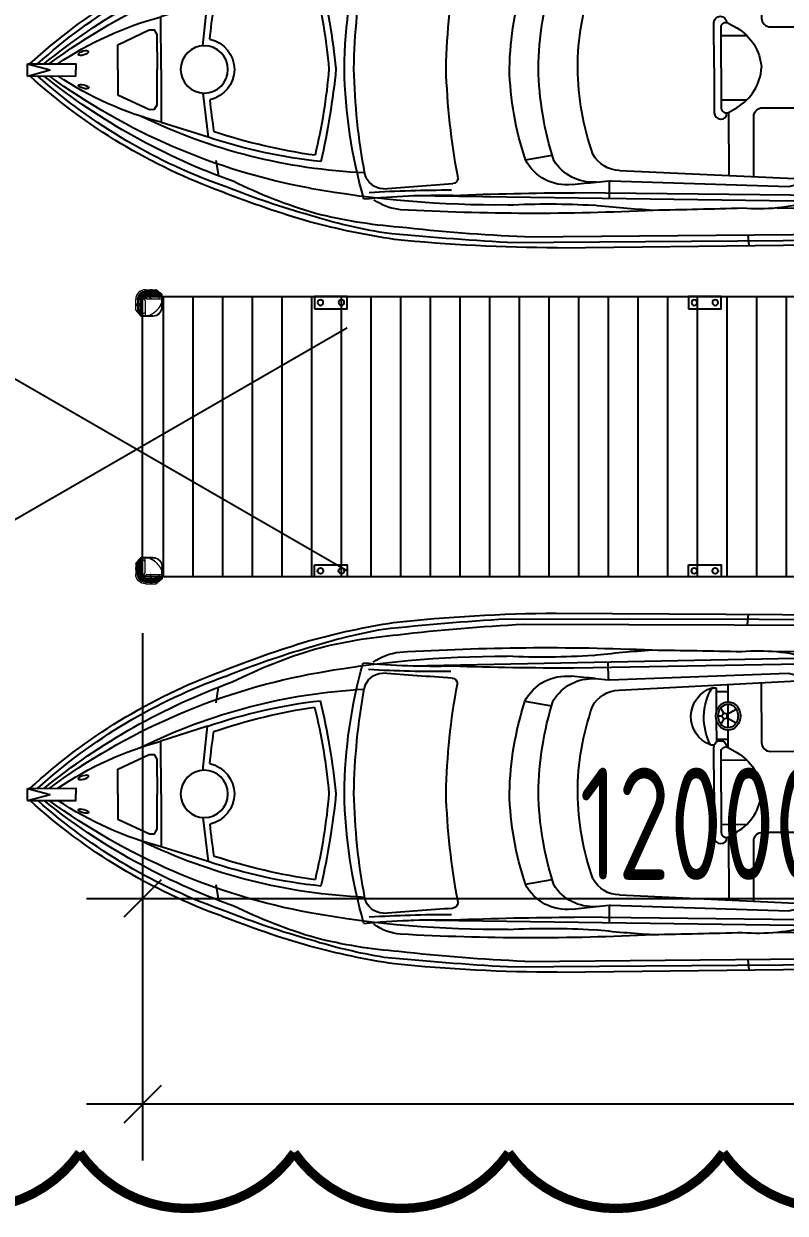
# Model space of a CAD drawing. Header units: millimetres. Extents: x 4 to 2106212, y -117026 to 198097.
# Drawn here: x 795218 to 803365, y 94317 to 107039 of the extents above; entities that cross this region are included whole.
import ezdxf

# ---------------------------------------------------------------- set-up
doc = ezdxf.new("R2010")
doc.units = ezdxf.units.MM
doc.linetypes.add('DASHED', pattern=[0.75, 0.5, -0.25])
doc.linetypes.add('HIDDEN', pattern=[9.525, 6.35, -3.175])
for name, color, linetype in [('5t系缆柱', 150, 'Continuous'), ('HR-dimension', 9, 'Continuous'), ('HR-pontoon', 161, 'Continuous'), ('护角', 30, 'Continuous'), ('浮桥', 13, 'Continuous'), ('粗实线', 7, 'Continuous'), ('船', 252, 'Continuous')]:
    doc.layers.add(name, color=color, linetype=linetype)
doc.layers.add('dim', color=6, linetype='Continuous', lineweight=13)
doc.styles.add('hztxt', font='ros1.shx', dxfattribs={"width": 0.8, "bigfont": 'hztxt.shx'})
doc.dimstyles.new('DIM-400', dxfattribs={"dimscale": 400, "dimtxt": 3, "dimasz": 1, "dimexe": 1.5, "dimexo": 1.5, "dimgap": 0.5, "dimtad": 1, "dimdec": 0, "dimzin": 0, "dimdsep": 46, "dimtxsty": 'hztxt', "dimblk": 'OBLIQUE', "dimcen": 0, "dimdle": 1.5, "dimclrd": 9, "dimclre": 9, "dimclrt": 6, "dimadec": 0, "dimazin": 0, "dimtfac": 1, "dimtdec": 0, "dimtix": 1, "dimtofl": 0, "dimtmove": 2, "dimatfit": 0, "dimfxl": 5, "dimtolj": 1, "dimtzin": 0, "dimarcsym": 0})

# ---------------------------------------------------------------- blocks, each defined once
blk = doc.blocks.new('*U21')
at = {"layer": '船', "color": 252}
for points in [[(-46, 6430), (-48, 5912), (17, 5912)], [(-46, 6430), (18, 6188)], [(85, 6430), (-46, 6430)], [(85, 6430), (82, 5912), (17, 5912)], [(85, 6430), (18, 6188)], [(16, 5462), (-251, 5463), (-410, 5128), (-410, 5072), (-360, 5044), (15, 5042)], [(16, 5462), (283, 5461), (440, 5125), (439, 5070), (390, 5041), (15, 5042)], [(-239, 4552), (-711, 4501), (-550, 5001)], [(15, 5000), (-550, 5001)], [(15, 5000), (579, 4998)], [(265, 4551), (737, 4496), (579, 4998)], [(1153, 4382), (987, 4409)], [(1438, -3044), (1364, 2323)], [(1864, 1291), (1824, -4114)], [(980, 1100), (930, 815)], [(1805, 1109), (1764, -3397), (1762, -3936)], [(1920, 762), (1863, -4082)], [(1373, -3060), (1331, 575)], [(1218, 344), (1204, 206)], [(1203, 191), (1265, -1719), (1191, -2018)], [(1204, 206), (1394, 205)], [(1093, 94), (1191, -2018)], [(-349, -992), (-350, -1266)], [(339, -994), (338, -1269)], [(472, -1072), (1148, -1074)], [(1896, -1293), (1783, -1284)], [(1495, -1594), (1492, -2720)]]:
    blk.add_lwpolyline(points, dxfattribs=at)
for points in [[(-5, -918), (-488, -916, 0.991933), (-489, -1052)], [(-5, -993), (-438, -992, 0.57735), (-483, -1069)], [(-5, -918), (477, -919, -0.991933), (478, -1055)], [(-5, -993), (427, -995, -0.57735), (472, -1072)], [(-483, -1069), (-431, -1160, 0.252231), (-7, -1424, 0.252231)], [(472, -1072), (419, -1163, -0.252231), (-7, -1424, -0.252231)], [(1160, -1344), (517, -1342, 0.414214), (423, -1435), (422, -1783, 0.414214), (496, -1858), (592, -1858)], [(-1178, -1423), (-537, -1425, -0.414214), (-442, -1521), (-444, -1873, -0.414214), (-530, -1959), (-593, -1959)]]:
    blk.add_lwpolyline(points, format="xyb", dxfattribs=at)
blk.add_circle((13, 4537), 253, dxfattribs=at)
for centre, radius, start, end in [((4496, 2220), 6174, 137.3577, 159.7692), ((-4484, 2247), 6174, 19.8767, 42.2882), ((4419, 2292), 6014, 137.9495, 160.3747), ((5347, 1875), 6946, 140.9387, 160.1122), ((-5337, 1908), 6946, 19.5337, 38.7072), ((-4407, 2319), 6014, 19.2711, 41.6964), ((5448, 2129), 6836, 143.4896, 169.1674), ((-5436, 2165), 6834, 10.4614, 36.1423), ((2979, 4061), 3652, 145.9544, 165.0816), ((-2956, 4079), 3652, 14.5642, 33.6914), ((-4984, 2553), 6109, 2.5006, 25.8027), ((113, -399), 4894, 94.9673, 99.0308), ((18, 4551), 337, 192.7169, 268.9672), ((8, 4551), 337, 270.6788, 346.929), ((-117, -398), 4894, 80.6152, 84.6786), ((-4716, 2678), 5748, 6.1094, 18.4449), ((-5252, 2483), 6244, 7.9942, 18.1718), ((-8944, 322), 11028, 16.2647, 21.4052), ((-3762, 1785), 5540, 16.3776, 26.1861), ((-7135, 961), 9045, 15.6405, 21.687), ((523, 9146), 5964, 256.0442, 265.0421), ((-471, 9149), 5964, 274.6039, 283.6018), ((-9819, 1409), 11282, 359.3746, 10.1961), ((-3670, 2033), 5386, 4.4814, 14.1231), ((-3963, 1676), 5800, 9.2874, 17.2927), ((-6273, 1287), 8195, 8.5251, 15.0163), ((892, 11380), 8299, 256.9317, 263.878), ((-827, 11385), 8299, 275.768, 282.7143), ((58, -2265), 5303, 90.552, 105.7989), ((102, -3810), 6746, 90.8134, 100.4002), ((-77, -2265), 5303, 73.847, 89.094), ((-131, -3809), 6746, 79.2457, 88.8325), ((1084, 2618), 205, 1.6055, 77.7125), ((9870, 2003), 8512, 174.4362, 180.8515), ((14774, 1926), 13472, 176.4024, 180.1437), ((930, 2383), 586, 5.2101, 35.3798), ((65455, -2581), 64376, 175.36302, 176.02796), ((-30148, -519), 32063, 3.2363, 5.6031), ((-23762, 1026), 25315, 357.0754, 3.194), ((-17814, 252), 19637, 2.5015, 6.4398), ((-15223, 759), 17143, 0.0108, 5.8372), ((195, -5579), 7532, 91.4579, 100.4055), ((-235, -5578), 7532, 79.2404, 88.1881), ((1173, 1883), 61, 268.9928, 355.8395), ((35715, 487), 34383, 177.6833, 179.8523), ((9529, 856), 8078, 176.9519, 183.463), ((70, -2106), 3378, 91.1525, 108.0588), ((-87, -2105), 3378, 71.5871, 88.4935), ((754, 661), 494, 353.0837, 62.7623), ((49, -2476), 3439, 90.8057, 107.5062), ((-69, -2476), 3439, 72.1397, 88.8403), ((725, 378), 494, 356.1111, 58.1405), ((8, -2272), 2814, 90.167, 109.2761), ((-26, -2272), 2814, 70.3698, 89.479), ((71721, -6658), 70850, 174.11849, 174.32808), ((764, 88), 330, 1.0103, 61.8656), ((-9866, -923), 11405, 3.3051, 6.4993), ((71721, -6658), 70850, 174.44044, 174.45213), ((-163691, 3062), 165245, 358.51404, 358.84605), ((-489, -1393), 1994, 343.5336, 4.8878)]:
    blk.add_arc(centre, radius, start, end, dxfattribs=at)
blk.add_ellipse((-163, 5830), major_axis=(-15.4, -55.6), ratio=0.321474, dxfattribs=at)
at = {"layer": '船', "color": 252, "extrusion": (0, 0, -1)}
blk.add_ellipse((197, 5829), major_axis=(15.1, -55.7), ratio=0.321474, dxfattribs=at)
blk = doc.blocks.new('*U22')
at = {"color": 0, "linetype": 'ByBlock', "lineweight": -2, "transparency": 16777216}
blk.add_blockref('*U21', (5000, 0), dxfattribs=at)
blk = doc.blocks.new('A$C140A6103')
at = {"color": 252}
blk.add_lwpolyline([(1, 1), (-1, -1)], dxfattribs=at)
blk.add_circle((0, 0), 1, dxfattribs=at)
blk.add_arc((30, 30), 42.4, 223.6495, 226.3505, dxfattribs=at)
at = {"layer": '护角', "linetype": 'HIDDEN', "lineweight": 0}
for p, q in [((-51, 169), (-73, 143)), ((-45, 174), (-51, 169)), ((-51, 30), (-51, 169)), ((-46, 170), (-47, 168)), ((-47, 140), (-47, 168)), ((-46, 140), (-47, 140)), ((-35, 186), (-46, 170)), ((-46, 170), (-35, 186)), ((-46, 140), (-46, 170)), ((-46, 140), (-35, 140)), ((-35, 140), (-46, 140)), ((-22, 202), (-45, 174)), ((-45, 30), (-45, 174)), ((-41, 135), (-42, 135)), ((-34, 135), (-41, 135)), ((-21, 204), (-35, 186)), ((-35, 140), (-35, 186)), ((-35, 140), (-2, 140)), ((-3, 135), (-34, 135)), ((-22, 202), (-22, 202)), ((-22, 30), (-22, 202)), ((-20, 209), (-18, 204)), ((-18, 30), (-18, 204)), ((-14, 210), (-14, 205)), ((-2, 207), (-14, 207)), ((-13, 205), (-14, 205)), ((-13, 210), (-13, 205)), ((65, 205), (-13, 205)), ((-13, 205), (25, 167)), ((-2, 140), (-2, 207)), ((0, 207), (-2, 207)), ((-2, 207), (0, 207)), ((0, 140), (-2, 140)), ((-2, 140), (0, 140)), ((-71, 100), (-31, 100)), ((-71, 80), (-71, 80)), ((-31, 80), (-71, 80)), ((-71, 80), (-71, 80)), ((-51, 30), (-45, 30)), ((-45, 30), (-22, 30)), ((-31, 100), (-31, 80)), ((-30, 99), (-30, 81)), ((-29, 96), (-29, 84)), ((-29, 96), (-1, 96)), ((-1, 84), (-29, 84)), ((-22, 30), (-18, 30)), ((-1, 96), (-1, 84)), ((19, 82), (20, 81)), ((19, 82), (19, 82)), ((20, 81), (19, 82)), ((19, 82), (19, 82)), ((19, 82), (19, 82)), ((20, 82), (19, 82)), ((19, 82), (19, 82)), ((19, 82), (20, 81)), ((20, 85), (21, 85)), ((20, 84), (20, 85)), ((20, 81), (24, 85)), ((20, 81), (24, 84)), ((21, 83), (20, 82)), ((20, 82), (20, 82)), ((20, 82), (20, 82)), ((21, 82), (20, 82)), ((20, 81), (20, 81)), ((21, 81), (20, 81)), ((20, 81), (20, 81)), ((20, 81), (20, 81)), ((21, 87), (21, 85)), ((21, 87), (21, 87)), ((21, 85), (21, 87)), ((22, 87), (21, 85)), ((21, 84), (22, 87)), ((21, 84), (22, 86)), ((21, 85), (21, 85)), ((21, 85), (21, 85)), ((24, 84), (21, 81)), ((21, 84), (22, 84)), ((22, 84), (21, 84)), ((22, 84), (21, 84)), ((21, 84), (21, 83)), ((21, 84), (21, 83)), ((21, 83), (21, 84)), ((21, 84), (21, 84)), ((21, 84), (21, 84)), ((21, 83), (21, 83)), ((21, 83), (21, 82)), ((21, 83), (21, 83)), ((22, 87), (22, 87)), ((22, 87), (22, 87)), ((22, 87), (22, 87)), ((22, 87), (22, 87)), ((22, 87), (21, 87)), ((22, 87), (22, 86)), ((22, 87), (22, 87)), ((22, 87), (22, 87)), ((22, 87), (22, 87)), ((22, 86), (22, 86)), ((22, 86), (22, 84)), ((23, 85), (22, 84)), ((22, 84), (23, 85)), ((24, 85), (22, 83)), ((22, 84), (22, 84)), ((22, 84), (22, 84)), ((22, 84), (22, 84)), ((22, 84), (21, 83)), ((22, 84), (22, 83)), ((23, 85), (23, 85)), ((23, 85), (24, 85)), ((24, 85), (24, 85)), ((24, 85), (24, 85)), ((24, 85), (24, 85)), ((24, 85), (24, 85)), ((24, 84), (24, 85)), ((24, 85), (24, 85)), ((24, 85), (24, 85)), ((24, 85), (24, 85)), ((24, 84), (24, 84)), ((140, -2), (140, 0)), ((140, -2), (140, 0)), ((167, 25), (205, -13)), ((205, -13), (205, 65)), ((207, -2), (207, 0)), ((207, 0), (207, -2)), ((30, -22), (30, -18)), ((30, -18), (204, -18)), ((30, -45), (30, -22)), ((30, -22), (202, -22)), ((30, -51), (30, -45)), ((30, -45), (174, -45)), ((30, -51), (169, -51)), ((100, -31), (80, -31)), ((80, -71), (80, -31)), ((81, -30), (99, -30)), ((84, -29), (84, -1)), ((84, -1), (96, -1)), ((96, -29), (84, -29)), ((96, -1), (96, -29)), ((100, -31), (100, -71)), ((135, -34), (135, -3)), ((135, -41), (135, -34)), ((135, -42), (135, -41)), ((207, -2), (140, -2)), ((140, -2), (140, -35)), ((140, -35), (140, -46)), ((140, -35), (186, -35)), ((140, -46), (140, -35)), ((140, -46), (140, -47)), ((140, -46), (170, -46)), ((168, -47), (140, -47)), ((143, -73), (169, -51)), ((170, -46), (168, -47)), ((169, -51), (174, -45)), ((170, -46), (186, -35)), ((186, -35), (170, -46)), ((174, -45), (202, -22)), ((186, -35), (204, -21)), ((202, -22), (202, -22)), ((204, -18), (209, -20)), ((205, -13), (210, -13)), ((205, -14), (205, -13)), ((205, -14), (210, -14)), ((207, -14), (207, -2))]:
    blk.add_line(p, q, dxfattribs=at)
at = {"layer": '护角', "linetype": 'Continuous', "lineweight": 15}
for p, q in [((-73, 143), (-56, 164)), ((-73, 30), (-73, 143)), ((-55, 167), (-72, 146)), ((-56, 164), (-53, 166)), ((-56, 30), (-56, 164)), ((-53, 169), (-55, 167)), ((-44, 181), (-53, 169)), ((-53, 166), (-43, 178)), ((-53, 30), (-53, 166)), ((-39, 187), (-44, 181)), ((-43, 178), (-40, 184)), ((-43, 30), (-43, 178)), ((-37, 184), (-40, 184)), ((-40, 184), (-40, 30)), ((-24, 206), (-39, 187)), ((-37, 185), (-39, 187)), ((-37, 185), (-21, 204)), ((-37, 30), (-37, 184)), ((-21, 204), (-24, 206)), ((-14, 207), (-14, 210)), ((-3, 210), (-14, 210)), ((-14, 207), (-3, 207)), ((-3, 207), (-3, 210)), ((26, 210), (-3, 210)), ((-3, 207), (-3, 15)), ((-3, 207), (0, 207)), ((0, 15), (0, 207)), ((0, 207), (26, 207)), ((26, 210), (26, 207)), ((110, 210), (26, 210)), ((26, 44), (26, 207)), ((26, 207), (110, 207)), ((110, 210), (110, 207)), ((-56, 30), (-73, 30)), ((-72, 80), (-72, 79)), ((-53, 30), (-56, 30)), ((-43, 30), (-53, 30)), ((-40, 30), (-43, 30)), ((-37, 30), (-40, 30)), ((-3, 15), (-12, 6)), ((-12, 6), (-10, 4)), ((-10, 4), (-1, 13)), ((-10, 4), (-8, 2)), ((-8, 2), (13, 22)), ((-3, 15), (-1, 13)), ((0, 15), (-3, 15)), ((-1, 13), (10, 25)), ((26, 44), (0, 15)), ((22, 13), (2, -8)), ((10, 25), (13, 22)), ((25, 10), (13, -1)), ((15, 0), (44, 26)), ((15, -3), (15, 0)), ((207, 0), (15, 0)), ((25, 10), (22, 13)), ((44, 26), (207, 26)), ((207, 110), (207, 26)), ((210, 110), (207, 110)), ((210, 26), (207, 26)), ((207, 26), (207, 0)), ((207, 0), (207, -3)), ((210, 26), (210, 110)), ((210, -3), (210, 26)), ((4, -10), (2, -8)), ((13, -1), (4, -10)), ((6, -12), (4, -10)), ((6, -12), (15, -3)), ((15, -3), (13, -1)), ((15, -3), (207, -3)), ((184, -37), (30, -37)), ((30, -37), (30, -40)), ((30, -40), (184, -40)), ((30, -40), (30, -43)), ((30, -43), (178, -43)), ((30, -43), (30, -53)), ((30, -53), (166, -53)), ((30, -53), (30, -56)), ((30, -56), (164, -56)), ((30, -56), (30, -73)), ((143, -73), (30, -73)), ((164, -56), (143, -73)), ((146, -72), (167, -55)), ((166, -53), (164, -56)), ((178, -43), (166, -53)), ((167, -55), (169, -53)), ((169, -53), (181, -44)), ((184, -40), (178, -43)), ((181, -44), (187, -39)), ((184, -37), (184, -40)), ((204, -21), (185, -37)), ((185, -37), (187, -39)), ((187, -39), (206, -24)), ((204, -21), (206, -24)), ((207, -3), (207, -14)), ((207, -3), (210, -3)), ((207, -14), (210, -14)), ((210, -14), (210, -3))]:
    blk.add_line(p, q, dxfattribs=at)
at = {"layer": '护角', "linetype": 'HIDDEN', "lineweight": 0, "flags": 128}
for points in [[(-47, 177), (-47, 177), (-47, 177), (-47, 176), (-47, 176), (-46, 176), (-46, 175), (-46, 175), (-45, 174)], [(-35, 140), (-35, 139), (-35, 138), (-35, 137), (-35, 136), (-34, 136), (-34, 135), (-34, 135), (-34, 135)], [(-35, 140), (-35, 139), (-35, 138), (-35, 137), (-35, 136), (-34, 136), (-34, 135), (-34, 135), (-34, 135)], [(-24, 206), (-24, 205), (-24, 205), (-24, 205), (-23, 204), (-23, 204), (-23, 203), (-22, 203), (-22, 202)], [(-24, 205), (-24, 205), (-24, 205), (-24, 205), (-24, 204), (-23, 204), (-23, 203), (-23, 203), (-22, 202)], [(135, -34), (135, -34), (135, -34), (136, -34), (136, -35), (137, -35), (138, -35), (139, -35), (140, -35)], [(135, -34), (135, -34), (135, -34), (136, -34), (136, -35), (137, -35), (138, -35), (139, -35), (140, -35)], [(174, -45), (175, -46), (175, -46), (176, -46), (176, -47), (176, -47), (177, -47), (177, -47), (177, -47)], [(202, -22), (203, -23), (203, -23), (204, -23), (204, -24), (205, -24), (205, -24), (205, -24), (205, -24)], [(202, -22), (203, -22), (203, -23), (204, -23), (204, -23), (205, -24), (205, -24), (205, -24), (206, -24)]]:
    blk.add_lwpolyline(points, dxfattribs=at)
at = {"layer": '护角', "linetype": 'HIDDEN', "lineweight": 0}
for radius in [5.15, 5.45, 4.85, 4.21, 3.91, 4.51]:
    blk.add_circle((21, 84), radius, dxfattribs=at)
at = {"layer": '护角', "linetype": 'Continuous', "lineweight": 15}
for centre, radius, start, end in [((-68, 143), 5, 140.7935, 179.4152), ((-53, 165), 3.51, 142.875, 197.3336), ((-51, 168), 2.82, 153.8843, 223.0382), ((-41, 180), 2.82, 153.8843, 223.0382), ((-35, 184), 5, 140.7935, 180), ((-35, 184), 2, 140.7935, 180), ((-14, 198), 12, 90, 140.7935), ((-14, 198), 9, 90, 140.7935), ((-3, 207), 3, 0, 90), ((110, 110), 100, 0, 90), ((110, 110), 97, 0, 90), ((30, 30), 103, 180, 270), ((30, 30), 85.9, 180, 270), ((30, 30), 82.8, 180, 270), ((30, 30), 73.2, 180, 270), ((30, 30), 70, 180, 270), ((30, 30), 67, 180, 270), ((-3, -3), 13, 135, 315), ((-3, -3), 10, 135, 315), ((-3, -3), 7, 135, 315), ((-3, 15), 3, 315, 0), ((15, -3), 3, 90, 135), ((207, -3), 3, 0, 90), ((143, -68), 5, 271.2188, 309.2065), ((165, -53), 3.51, 252.6664, 307.125), ((168, -51), 2.82, 226.9618, 296.1157), ((180, -41), 2.82, 226.9618, 296.1157), ((184, -35), 2, 270, 309.2065), ((184, -35), 5, 270, 309.2065), ((198, -14), 9, 309.2065, 0), ((198, -14), 12, 309.2065, 0)]:
    blk.add_arc(centre, radius, start, end, dxfattribs=at)
at = {"layer": '护角', "linetype": 'HIDDEN', "lineweight": 0}
for centre, radius, start, end in [((-50, 168), 3, 2.9088, 140.7935), ((-48, 171), 3.28, 143.9818, 202.1193), ((-49, 170), 3, 0.2104, 140.5462), ((-42, 140), 5, 180, 270), ((-41, 140), 5, 179.9482, 269.9481), ((-40, 182), 6.12, 41.2821, 75.8251), ((-25, 200), 6.12, 41.2821, 75.8251), ((-14, 198), 9, 90, 140.7935), ((-14, 198), 7, 90, 117.2388), ((-17, 208), 3.55, 348.6309, 40.3907), ((-6, 208), 3.55, 348.6309, 40.3907), ((-3, 132), 3, 0, 90), ((85, 206), 19.7, 168.4209, 184.0593), ((179, 162), 121, 158.9921, 159.5215), ((-48, 207), 113, 359.5052, 1.6792), ((88, 207), 21.8, 357.3954, 8.8489), ((30, 30), 80.9, 180, 270), ((30, 30), 75.1, 180, 270), ((-31, 99), 1, 0, 90), ((-31, 81), 1, 270, 0), ((-29, 96), 1, 180, 270), ((-29, 84), 1, 90, 180), ((30, 30), 52.2, 180, 270), ((30, 30), 47.5, 180, 270), ((-1, 96), 1, 270, 0), ((-1, 84), 1, 0, 90), ((19, 82), 0.3, 221.1277, 225), ((19, 82), 0.6, 221.1277, 225), ((21, 85), 0.3, 250.125, 341.2356), ((21, 85), 0.6, 250.125, 341.2356), ((20, 82), 0.3, 225, 315), ((20, 82), 0.6, 225, 315), ((20, 81), 0.6, 225, 315), ((20, 81), 0.3, 225, 315), ((22, 87), 0.6, 45, 161.2356), ((22, 84), 0.3, 160.928, 225), ((22, 84), 0.6, 160.928, 225), ((21, 83), 0.3, 315, 45), ((21, 83), 0.6, 315, 45), ((22, 87), 0.3, 340.928, 45), ((22, 87), 0.6, 340.928, 45), ((22, 87), 0.3, 45, 161.2356), ((22, 84), 0.3, 225, 315), ((22, 84), 0.6, 225, 315), ((24, 85), 0.3, 45, 135), ((24, 85), 0.6, 45, 135), ((24, 85), 0.3, 315, 45), ((24, 85), 0.6, 315, 45), ((84, -1), 1, 0, 90), ((96, -1), 1, 90, 180), ((132, -3), 3, 0, 90), ((206, 85), 19.7, 265.9407, 281.5791), ((162, 179), 121, 290.4785, 291.0079), ((207, 88), 21.8, 81.1511, 92.6046), ((207, -48), 113, 88.3208, 90.4948), ((81, -31), 1, 90, 180), ((84, -29), 1, 270, 0), ((96, -29), 1, 180, 270), ((99, -31), 1, 0, 90), ((140, -41), 5, 180.0519, 270.0518), ((140, -42), 5, 180, 270), ((168, -50), 3, 309.2065, 87.2053), ((171, -48), 3.28, 247.8807, 306.0182), ((170, -49), 3, 309.4538, 89.7896), ((182, -40), 6.12, 14.1749, 48.7179), ((198, -14), 9, 309.2065, 0), ((198, -14), 7, 332.7612, 0), ((200, -25), 6.12, 14.1749, 48.7179), ((208, -6), 3.55, 49.6093, 101.3691), ((208, -17), 3.55, 49.6093, 101.3691)]:
    blk.add_arc(centre, radius, start, end, dxfattribs=at)
at = {"layer": '护角', "linetype": 'HIDDEN', "lineweight": 0, "extrusion": (0, 0, -1)}
for centre, major_axis, start_param, end_param in [((-3, 140), (0, 5), 1.570796, 3.141593), ((-3, 140), (0, 5), 1.570796, 3.141593), ((140, -3), (-5, 0), 0, 1.570796), ((140, -3), (-5, 0), 0, 1.570796)]:
    blk.add_ellipse(centre, major_axis=major_axis, ratio=0.155291, start_param=start_param, end_param=end_param, dxfattribs=at)
at = {"layer": '护角', "linetype": 'HIDDEN', "lineweight": 0}
for points, knots in [([(-18, 204), (-18, 204), (-19, 204), (-20, 203), (-21, 203), (-21, 203), (-22, 203), (-22, 202)], [0, 0, 0, 0, 0.5, 0.5, 0.75, 0.75, 1, 1, 1, 1]), ([(205, 65), (203, 69), (201, 73), (198, 81), (196, 85), (190, 96), (186, 103), (179, 113), (176, 117), (173, 122), (171, 124), (169, 127), (167, 129), (161, 137), (155, 143), (143, 155), (137, 161), (127, 169), (124, 171), (119, 175), (117, 176), (114, 179), (112, 180), (103, 186), (96, 190), (85, 196), (81, 198), (73, 201), (69, 203), (65, 205)], [0, 0, 0, 0, 0.0625, 0.0625, 0.125, 0.125, 0.25, 0.25, 0.3125, 0.3125, 0.34375, 0.34375, 0.375, 0.375, 0.5, 0.5, 0.625, 0.625, 0.6875, 0.6875, 0.71875, 0.71875, 0.75, 0.75, 0.875, 0.875, 0.9375, 0.9375, 1, 1, 1, 1]), ([(66, 206), (70, 204), (74, 203), (81, 199), (85, 197), (96, 191), (104, 187), (113, 181), (114, 180), (118, 177), (120, 176), (125, 172), (128, 170), (138, 162), (144, 156), (156, 144), (162, 138), (169, 129), (170, 128), (172, 124), (174, 123), (178, 118), (180, 114), (187, 104), (191, 96), (197, 85), (199, 81), (203, 74), (204, 70), (206, 66)], [0, 0, 0, 0, 0.0625, 0.0625, 0.125, 0.125, 0.25, 0.25, 0.28125, 0.28125, 0.3125, 0.3125, 0.375, 0.375, 0.5, 0.5, 0.625, 0.625, 0.65625, 0.65625, 0.6875, 0.6875, 0.75, 0.75, 0.875, 0.875, 0.9375, 0.9375, 1, 1, 1, 1]), ([(110, 206), (103, 206), (95, 206), (80, 206), (73, 206), (66, 206)], [0, 0, 0, 0, 0.5, 0.5, 1, 1, 1, 1]), ([(206, 110), (206, 113), (205, 117), (205, 123), (204, 126), (203, 130), (203, 132), (202, 135), (202, 137), (201, 141), (200, 144), (197, 150), (196, 152), (194, 157), (193, 158), (191, 161), (190, 162), (188, 166), (186, 168), (182, 173), (180, 175), (175, 180), (173, 182), (170, 184), (169, 185), (168, 186), (168, 186), (166, 188), (164, 189), (161, 191), (158, 193), (152, 196), (150, 197), (145, 199), (144, 200), (142, 200), (141, 201), (139, 201), (139, 201), (135, 202), (132, 203), (126, 204), (123, 205), (117, 205), (113, 206), (110, 206)], [0, 0, 0, 0, 0.0625, 0.0625, 0.125, 0.125, 0.15625, 0.15625, 0.1875, 0.1875, 0.25, 0.25, 0.3125, 0.3125, 0.34375, 0.34375, 0.375, 0.375, 0.4375, 0.4375, 0.5, 0.5, 0.5625, 0.5625, 0.578125, 0.578125, 0.59375, 0.59375, 0.625, 0.625, 0.6875, 0.6875, 0.75, 0.75, 0.78125, 0.78125, 0.796875, 0.796875, 0.8125, 0.8125, 0.875, 0.875, 0.9375, 0.9375, 1, 1, 1, 1]), ([(-71, 100), (-71, 100), (-71, 100), (-70, 99), (-70, 97), (-69, 95), (-69, 91), (-69, 88), (-69, 85), (-70, 82), (-70, 80), (-71, 80), (-71, 80)], [0, 0, 0, 0, 0.033437, 0.143125, 0.251235, 0.357374, 0.462741, 0.569231, 0.677792, 0.787655, 0.897334, 1, 1, 1, 1]), ([(20, 85), (20, 85), (20, 85), (20, 85), (20, 85), (20, 85), (20, 85), (19, 84), (19, 84), (19, 84), (19, 84), (18, 84), (18, 83), (18, 83), (18, 83), (18, 83), (18, 83), (18, 83), (19, 82), (19, 82), (19, 82), (19, 82)], [0, 0, 0, 0, 0.0625, 0.0625, 0.125, 0.125, 0.25, 0.25, 0.375, 0.375, 0.5, 0.5, 0.625, 0.625, 0.6875, 0.6875, 0.75, 0.75, 0.875, 0.875, 1, 1, 1, 1]), ([(19, 82), (19, 82), (19, 82), (18, 82), (18, 82), (18, 83), (18, 83), (18, 83), (18, 83), (18, 83), (18, 84), (18, 84), (18, 84), (18, 84), (19, 84), (19, 85), (19, 85), (19, 85), (19, 85), (20, 85), (20, 85), (20, 85), (20, 85), (20, 85), (20, 85), (21, 85)], [0, 0, 0, 0, 0.125, 0.125, 0.25, 0.25, 0.3125, 0.3125, 0.375, 0.375, 0.4375, 0.4375, 0.5, 0.5, 0.625, 0.625, 0.75, 0.75, 0.8125, 0.8125, 0.875, 0.875, 0.9375, 0.9375, 1, 1, 1, 1]), ([(21, 84), (21, 84), (20, 84), (20, 84), (19, 84), (19, 83), (19, 83), (19, 82), (20, 82)], [0, 0, 0, 0, 0.584766, 1.113025, 1.62346, 2.135622, 2.635187, 3.297107, 3.297107, 3.297107, 3.297107]), ([(20, 84), (20, 84), (20, 84), (20, 84), (20, 84), (20, 84), (20, 84), (20, 84), (20, 84), (19, 84), (19, 84), (19, 84), (19, 84), (19, 83), (19, 83), (19, 83), (19, 83), (19, 83), (19, 83), (19, 83), (19, 82), (19, 82), (19, 82), (19, 82)], [0, 0, 0, 0, 0.0625, 0.0625, 0.125, 0.125, 0.1875, 0.1875, 0.25, 0.25, 0.375, 0.375, 0.5, 0.5, 0.625, 0.625, 0.6875, 0.6875, 0.75, 0.75, 0.875, 0.875, 1, 1, 1, 1]), ([(19, 82), (19, 82), (19, 82), (19, 82), (19, 83), (19, 83), (19, 83), (19, 83), (19, 84), (19, 84), (19, 84), (19, 84), (19, 84), (19, 84), (19, 84), (20, 84), (20, 84), (20, 84), (20, 84), (20, 84), (21, 84), (21, 84), (21, 84), (21, 84)], [0, 0, 0, 0, 0.125, 0.125, 0.25, 0.25, 0.375, 0.375, 0.4375, 0.4375, 0.5, 0.5, 0.5625, 0.5625, 0.625, 0.625, 0.75, 0.75, 0.8125, 0.8125, 0.875, 0.875, 1, 1, 1, 1]), ([(20, 82), (20, 82), (20, 82), (19, 82), (19, 82), (19, 82)], [0, 0, 0, 0, 0.5, 0.5, 1, 1, 1, 1]), ([(21, 84), (21, 84), (21, 84), (21, 84), (21, 84), (21, 84)], [0, 0, 0, 0, 0.5, 0.5, 1, 1, 1, 1]), ([(206, 66), (206, 73), (206, 80), (206, 95), (206, 103), (206, 110)], [0, 0, 0, 0, 0.5, 0.5, 1, 1, 1, 1]), ([(80, -71), (80, -71), (80, -71), (81, -70), (82, -70), (84, -69), (87, -69), (91, -69), (94, -69), (97, -70), (99, -70), (100, -71), (100, -71), (100, -71)], [0, 0, 0, 0, 0.029096, 0.100499, 0.208078, 0.313667, 0.4179, 0.522575, 0.629146, 0.737451, 0.846096, 0.953928, 1, 1, 1, 1]), ([(202, -22), (203, -22), (203, -21), (203, -21), (203, -20), (204, -19), (204, -18), (204, -18)], [0, 0, 0, 0, 0.25, 0.25, 0.5, 0.5, 1, 1, 1, 1])]:
    blk.add_open_spline(points, degree=3, knots=knots, dxfattribs=at)
at = {"layer": '护角', "linetype": 'Continuous', "lineweight": 15}
for points, knots in [([(-72, 100), (-72, 100), (-72, 100), (-73, 98), (-73, 95), (-73, 91), (-73, 87), (-73, 84), (-73, 81), (-72, 80), (-72, 80), (-72, 80)], [0, 0, 0, 0, 0.0291215, 0.1682644, 0.30651, 0.444267, 0.5819582, 0.7197998, 0.8579004, 0.9963449, 1, 1, 1, 1]), ([(-71, 100), (-71, 101), (-72, 101), (-72, 101), (-72, 100), (-72, 100)], [0, 0, 0, 0, 0.282819, 0.61138, 1, 1, 1, 1]), ([(-71, 80), (-71, 80), (-71, 81), (-72, 82), (-72, 84), (-72, 88), (-72, 91), (-72, 94), (-72, 97), (-71, 99), (-71, 100), (-71, 100), (-71, 100)], [0, 0, 0, 0, 0.0428748, 0.1572186, 0.2714708, 0.3857156, 0.499944, 0.6141782, 0.7286369, 0.8436234, 0.9586578, 1, 1, 1, 1]), ([(-72, 79), (-72, 79), (-72, 79), (-71, 79), (-71, 80), (-71, 80)], [0, 0, 0, 0, 0.053701, 0.903462, 1, 1, 1, 1]), ([(-71, 100), (-71, 100), (-71, 100), (-71, 100), (-71, 100)], [0, 0, 0, 0, 0.702971, 1, 1, 1, 1]), ([(-71, 80), (-71, 80), (-71, 81), (-70, 84), (-70, 88), (-70, 91), (-70, 95), (-71, 98), (-71, 100), (-71, 100), (-71, 100)], [0, 0, 0, 0, 0.123491, 0.262691, 0.400101, 0.534841, 0.66819, 0.802628, 0.939755, 1, 1, 1, 1]), ([(-71, 80), (-71, 80), (-71, 80), (-71, 80), (-71, 80), (-71, 80)], [0, 0, 0, 0, 0.396325, 0.970782, 1, 1, 1, 1]), ([(10, 25), (11, 25), (12, 26), (13, 28), (14, 28), (16, 31), (17, 32), (20, 36), (21, 38), (23, 40), (24, 41), (24, 42), (25, 43), (25, 44), (26, 44), (26, 44)], [0, 0, 0, 0, 0.125, 0.125, 0.25, 0.25, 0.5, 0.5, 0.75, 0.75, 0.875, 0.875, 0.9375, 0.9375, 1, 1, 1, 1]), ([(13, 22), (13, 23), (14, 24), (15, 26), (16, 27), (18, 29), (19, 31), (21, 35), (22, 37), (24, 40), (24, 41), (25, 42), (25, 43), (26, 43), (26, 44), (26, 44), (26, 44)], [0, 0, 0, 0, 0.125, 0.125, 0.25, 0.25, 0.5, 0.5, 0.75, 0.75, 0.875, 0.875, 0.9375, 0.96875, 0.96875, 1, 1, 1, 1]), ([(22, 13), (23, 13), (24, 14), (26, 15), (27, 16), (29, 18), (31, 19), (35, 21), (37, 22), (40, 24), (41, 24), (42, 25), (43, 25), (43, 26), (44, 26), (44, 26), (44, 26)], [0, 0, 0, 0, 0.125, 0.125, 0.25, 0.25, 0.5, 0.5, 0.75, 0.75, 0.875, 0.875, 0.9375, 0.96875, 0.96875, 1, 1, 1, 1]), ([(25, 10), (25, 11), (26, 12), (28, 13), (28, 14), (31, 16), (32, 17), (36, 20), (38, 21), (40, 23), (41, 24), (42, 24), (43, 25), (44, 25), (44, 26), (44, 26)], [0, 0, 0, 0, 0.125, 0.125, 0.25, 0.25, 0.5, 0.5, 0.75, 0.75, 0.875, 0.875, 0.9375, 0.9375, 1, 1, 1, 1]), ([(80, -71), (80, -71), (79, -71), (79, -72), (79, -72), (79, -72)], [0, 0, 0, 0, 0.087697, 0.4518, 1, 1, 1, 1]), ([(79, -72), (80, -72), (81, -73), (83, -73), (87, -73), (90, -73), (94, -73), (97, -73), (99, -73), (100, -72), (100, -72)], [0, 0, 0, 0, 0.1381281, 0.2751236, 0.4112387, 0.5470574, 0.6829065, 0.8189532, 0.9552806, 1, 1, 1, 1]), ([(100, -71), (100, -71), (100, -71), (98, -71), (95, -70), (91, -70), (87, -70), (84, -70), (81, -71), (80, -71), (80, -71)], [0, 0, 0, 0, 0.072227, 0.210773, 0.348693, 0.4843, 0.617475, 0.750147, 0.884686, 1, 1, 1, 1]), ([(80, -71), (80, -71), (80, -71), (80, -71), (80, -71)], [0, 0, 0, 0, 0.55929, 1, 1, 1, 1]), ([(100, -71), (100, -71), (100, -71), (99, -71), (97, -72), (94, -72), (90, -72), (87, -72), (84, -72), (81, -72), (80, -71), (80, -71), (80, -71)], [0, 0, 0, 0, 0.061735, 0.169166, 0.276203, 0.383335, 0.490458, 0.597566, 0.704777, 0.812477, 0.920905, 1, 1, 1, 1]), ([(100, -71), (100, -71), (100, -71), (100, -71), (100, -71)], [0, 0, 0, 0, 0.361174, 1, 1, 1, 1]), ([(101, -72), (101, -72), (101, -72), (101, -71), (100, -71)], [0, 0, 0, 0, 0.473442, 1, 1, 1, 1]), ([(100, -72), (100, -72), (101, -72), (101, -72), (101, -72)], [0, 0, 0, 0, 0.539072, 1, 1, 1, 1])]:
    blk.add_open_spline(points, degree=3, knots=knots, dxfattribs=at)
blk = doc.blocks.new('*U24')
at = {"layer": '船', "color": 252}
for points in [[(-46, 6430), (-48, 5912), (17, 5912)], [(-46, 6430), (18, 6188)], [(85, 6430), (-46, 6430)], [(85, 6430), (82, 5912), (17, 5912)], [(85, 6430), (18, 6188)], [(16, 5462), (-251, 5463), (-410, 5128), (-410, 5072), (-360, 5044), (15, 5042)], [(16, 5462), (283, 5461), (440, 5125), (439, 5070), (390, 5041), (15, 5042)], [(-239, 4552), (-711, 4501), (-550, 5001)], [(15, 5000), (-550, 5001)], [(15, 5000), (579, 4998)], [(265, 4551), (737, 4496), (579, 4998)], [(-1128, 4389), (-962, 4415)], [(1153, 4382), (987, 4409)], [(-1462, -3035), (-1355, 2332)], [(1438, -3044), (1364, 2323)], [(-1860, 1303), (-1854, -4102)], [(1864, 1291), (1824, -4114)], [(-1803, 1120), (-1790, -3386), (-1791, -3925)], [(-978, 1106), (-930, 821)], [(980, 1100), (930, 815)], [(1805, 1109), (1764, -3397), (1762, -3936)], [(-1920, 774), (-1893, -4071)], [(1920, 762), (1863, -4082)], [(-1397, -3051), (-1332, 584)], [(1373, -3060), (1331, 575)], [(-1221, 352), (-1208, 213)], [(1218, 344), (1204, 206)], [(-1208, 213), (-1397, 214)], [(-1207, 199), (-1280, -1711), (-1209, -2011)], [(1203, 191), (1265, -1719), (1191, -2018)], [(1204, 206), (1394, 205)], [(-1098, 100), (-1209, -2011)], [(1093, 94), (1191, -2018)], [(-512, -879), (-513, -921)], [(-1122, -896), (-1122, -940)], [(-1122, -940), (-857, -941)], [(-1080, -1067), (-1080, -940)], [(-850, -1023), (-907, -990)], [(-820, -1001), (-820, -962)], [(-789, -1023), (-734, -991)], [(-784, -941), (-541, -942)], [(-568, -1069), (-568, -941)], [(-349, -992), (-350, -1266)], [(339, -994), (338, -1269)], [(-973, -1068), (-1159, -1067)], [(-694, -1068), (-948, -1068)], [(-839, -1059), (-894, -1154)], [(-801, -1059), (-747, -1154)], [(-483, -1069), (-669, -1068)], [(472, -1072), (1148, -1074)], [(-1909, -1281), (-1796, -1273)], [(1896, -1293), (1783, -1284)], [(-1510, -1585), (-1513, -2711)], [(1495, -1594), (1492, -2720)]]:
    blk.add_lwpolyline(points, dxfattribs=at)
blk.add_lwpolyline([(-820, -1001), (-789, -1023), (-801, -1059), (-839, -1059), (-850, -1023)], close=True, dxfattribs=at)
for points in [[(-5, -918), (-488, -916, 0.991933), (-489, -1052)], [(-5, -993), (-438, -992, 0.57735), (-483, -1069)], [(-5, -918), (477, -919, -0.991933), (478, -1055)], [(-5, -993), (427, -995, -0.57735), (472, -1072)], [(-483, -1069), (-431, -1160, 0.252231), (-7, -1424, 0.252231)], [(472, -1072), (419, -1163, -0.252231), (-7, -1424, -0.252231)], [(1160, -1344), (517, -1342, 0.414214), (423, -1435), (422, -1783, 0.414214), (496, -1858), (592, -1858)], [(-1178, -1423), (-537, -1425, -0.414214), (-442, -1521), (-444, -1873, -0.414214), (-530, -1959), (-593, -1959)]]:
    blk.add_lwpolyline(points, format="xyb", dxfattribs=at)
blk.add_circle((13, 4537), 253, dxfattribs=at)
for centre, radius, start, end in [((4496, 2220), 6174, 137.3577, 159.7692), ((-4484, 2247), 6174, 19.8767, 42.2882), ((4419, 2292), 6014, 137.9495, 160.3747), ((5347, 1875), 6946, 140.9387, 160.1122), ((-5337, 1908), 6946, 19.5337, 38.7072), ((-4407, 2319), 6014, 19.2711, 41.6964), ((5448, 2129), 6836, 143.4896, 169.1674), ((-5436, 2165), 6834, 10.4614, 36.1423), ((2979, 4061), 3652, 145.9544, 165.0816), ((-2956, 4079), 3652, 14.5642, 33.6914), ((4998, 2515), 6113, 153.7789, 177.0739), ((-4984, 2553), 6109, 2.5006, 25.8027), ((4732, 2634), 5754, 161.0677, 173.3966), ((113, -399), 4894, 94.9673, 99.0308), ((18, 4551), 337, 192.7169, 268.9672), ((8, 4551), 337, 270.6788, 346.929), ((-117, -398), 4894, 80.6152, 84.6786), ((-4716, 2678), 5748, 6.1094, 18.4449), ((8947, 256), 11034, 158.1922, 163.3312), ((5268, 2433), 6252, 161.3254, 171.4967), ((-5252, 2483), 6244, 7.9942, 18.1718), ((-8944, 322), 11028, 16.2647, 21.4052), ((7141, 908), 9050, 157.9087, 163.9533), ((3774, 1749), 5548, 153.3533, 163.1544), ((-3762, 1785), 5540, 16.3776, 26.1861), ((-7135, 961), 9045, 15.6405, 21.687), ((6281, 1229), 8203, 164.5032, 170.9914), ((3973, 1635), 5807, 162.21, 170.2104), ((3679, 2004), 5388, 165.4577, 175.0975), ((9824, 1337), 11284, 169.3935, 180.2141), ((523, 9146), 5964, 256.0442, 265.0421), ((-471, 9149), 5964, 274.6039, 283.6018), ((-9819, 1409), 11282, 359.3746, 10.1961), ((-3670, 2033), 5386, 4.4814, 14.1231), ((-3963, 1676), 5800, 9.2874, 17.2927), ((-6273, 1287), 8195, 8.5251, 15.0163), ((892, 11380), 8299, 256.9317, 263.878), ((-827, 11385), 8299, 275.768, 282.7143), ((58, -2265), 5303, 90.552, 105.7989), ((102, -3810), 6746, 90.8134, 100.4002), ((-77, -2265), 5303, 73.847, 89.094), ((-131, -3809), 6746, 79.2457, 88.8325), ((-9863, 2064), 8512, 358.7944, 5.2097), ((-1073, 2624), 205, 101.9334, 178.0405), ((1084, 2618), 205, 1.6055, 77.7125), ((9870, 2003), 8512, 174.4362, 180.8515), ((-920, 2389), 586, 144.2662, 174.4359), ((-14767, 2017), 13472, 359.5023, 3.2436), ((14774, 1926), 13472, 176.4024, 180.1437), ((930, 2383), 586, 5.2101, 35.3798), ((30139, -705), 32063, 174.0429, 176.4097), ((-65474, -2176), 64376, 3.61801, 4.28296), ((65455, -2581), 64376, 175.36302, 176.02796), ((-30148, -519), 32063, 3.2363, 5.6031), ((15222, 664), 17143, 173.8088, 179.6352), ((17810, 142), 19637, 173.2062, 177.1445), ((23763, 879), 25315, 176.452, 182.5705), ((-23762, 1026), 25315, 357.0754, 3.194), ((-17814, 252), 19637, 2.5015, 6.4398), ((-15223, 759), 17143, 0.0108, 5.8372), ((195, -5579), 7532, 91.4579, 100.4055), ((-235, -5578), 7532, 79.2404, 88.1881), ((-35716, 708), 34383, 359.7937, 1.9627), ((-1166, 1890), 61, 183.8064, 270.6531), ((1173, 1883), 61, 268.9928, 355.8395), ((35715, 487), 34383, 177.6833, 179.8523), ((-9528, 915), 8078, 356.1829, 2.6941), ((9529, 856), 8078, 176.9519, 183.463), ((70, -2106), 3378, 91.1525, 108.0588), ((-87, -2105), 3378, 71.5871, 88.4935), ((-754, 666), 494, 116.8837, 186.5623), ((754, 661), 494, 353.0837, 62.7623), ((49, -2476), 3439, 90.8057, 107.5062), ((-69, -2476), 3439, 72.1397, 88.8403), ((-727, 382), 494, 121.5055, 183.5348), ((725, 378), 494, 356.1111, 58.1405), ((-71766, -6215), 70850, 5.31789, 5.52748), ((8, -2272), 2814, 90.167, 109.2761), ((-26, -2272), 2814, 70.3698, 89.479), ((71721, -6658), 70850, 174.11849, 174.32808), ((-768, 93), 330, 117.7804, 178.6357), ((9855, -984), 11405, 173.1467, 176.3409), ((764, 88), 330, 1.0103, 61.8656), ((-9866, -923), 11405, 3.3051, 6.4993), ((-71766, -6215), 70850, 5.19384, 5.20553), ((71721, -6658), 70850, 174.44044, 174.45213), ((163702, 2051), 165245, 180.79993, 181.13194), ((-163691, 3062), 165245, 358.51404, 358.84605), ((-814, -992), 322, 20.4663, 162.6896), ((-802, -1442), 633, 62.8167, 120.3392), ((476, -1396), 1994, 174.7582, 196.1124), ((-489, -1393), 1994, 343.5336, 4.8878)]:
    blk.add_arc(centre, radius, start, end, dxfattribs=at)
blk.add_ellipse((-163, 5830), major_axis=(-15.4, -55.6), ratio=0.321474, dxfattribs=at)
at = {"layer": '船', "color": 252, "extrusion": (0, 0, -1)}
for centre, major_axis, ratio in [((197, 5829), (15.1, -55.7), 0.321474), ((-821, -1068), (-152, 0), 0.864021)]:
    blk.add_ellipse(centre, major_axis=major_axis, ratio=ratio, dxfattribs=at)
at = {"layer": '船', "color": 252}
blk.add_open_spline([(-948, -1068), (-948, -1043), (-937, -1018), (-888, -971), (-840, -956), (-752, -971), (-715, -1000), (-687, -1068), (-695, -1106), (-750, -1163), (-798, -1179), (-886, -1167), (-924, -1139), (-945, -1093), (-948, -1080), (-948, -1068)], degree=3, knots=[0, 0, 0, 0, 0.726255, 0.726255, 1.762591, 1.762591, 2.798927, 2.798927, 3.835263, 3.835263, 4.871599, 4.871599, 5.907935, 5.907935, 6.283185, 6.283185, 6.283185, 6.283185], dxfattribs=at)
blk = doc.blocks.new('*U23')
at = {"color": 0, "linetype": 'ByBlock', "lineweight": -2, "transparency": 16777216}
blk.add_blockref('*U24', (0, 0), dxfattribs=at)
blk = doc.blocks.new('5t')
at = {"layer": '5t系缆柱', "color": 6}
blk.add_lwpolyline([(-200, 0), (200, 0), (200, -150), (-200, -150)], close=True, dxfattribs=at)
for centre in [(-128, -75), (128, -75)]:
    blk.add_circle(centre, 34.7, dxfattribs=at)
blk = doc.blocks.new('_Oblique')
at = {"color": 0, "linetype": 'ByBlock', "lineweight": -2}
blk.add_line((-0.5, -0.5), (0.5, 0.5), dxfattribs=at)
blk = doc.blocks.new('*D31')
at = {"layer": 'Defpoints', "color": 0, "transparency": 16777216}
for p in [(796489, 101123), (808489, 101123), (808489, 97683)]:
    blk.add_point(p, dxfattribs=at)
at = {"layer": '粗实线', "color": 9, "lineweight": -2, "transparency": 16777216}
for p, q in [((796489, 100523), (796489, 97083)), ((808489, 100523), (808489, 97083)), ((795889, 97683), (809089, 97683))]:
    blk.add_line(p, q, dxfattribs=at)
at = {"layer": '粗实线', "color": 9, "lineweight": -2, "transparency": 16777216, "xscale": 400, "yscale": 400, "zscale": 400, "rotation": 180}
blk.add_blockref('_Oblique', (796489, 97683), dxfattribs=at)
at = {"layer": '粗实线', "color": 9, "lineweight": -2, "transparency": 16777216, "xscale": 400, "yscale": 400, "zscale": 400}
blk.add_blockref('_Oblique', (808489, 97683), dxfattribs=at)
at = {"layer": '粗实线', "color": 6, "transparency": 16777216, "insert": (802489, 98483), "char_height": 1200, "attachment_point": 5, "style": 'hztxt'}
blk.add_mtext('\\A1;12000', dxfattribs=at)
blk = doc.blocks.new('*D35')
at = {"layer": 'Defpoints', "color": 0, "transparency": 16777216}
for p in [(796489, 101123), (823519, 101123), (796489, 95482)]:
    blk.add_point(p, dxfattribs=at)
at = {"layer": '粗实线', "color": 9, "lineweight": -2, "transparency": 16777216}
for p, q in [((796489, 100523), (796489, 94882)), ((823519, 100523), (823519, 94882)), ((824119, 95482), (795889, 95482))]:
    blk.add_line(p, q, dxfattribs=at)
at = {"layer": '粗实线', "color": 9, "lineweight": -2, "transparency": 16777216, "xscale": 400, "yscale": 400, "zscale": 400, "rotation": 180}
blk.add_blockref('_Oblique', (796489, 95482), dxfattribs=at)
at = {"layer": '粗实线', "color": 9, "lineweight": -2, "transparency": 16777216, "xscale": 400, "yscale": 400, "zscale": 400}
blk.add_blockref('_Oblique', (823519, 95482), dxfattribs=at)
at = {"layer": '粗实线', "color": 6, "transparency": 16777216, "insert": (810004, 96282), "char_height": 1200, "attachment_point": 5, "style": 'hztxt'}
blk.add_mtext('\\A1;27030', dxfattribs=at)
blk = doc.blocks.new('LA-MA')
at = {"layer": '粗实线', "color": 251, "linetype": 'DASHED', "ltscale": 800, "const_width": 20}
blk.add_lwpolyline([(21698, 107758), (16637, 98990)], dxfattribs=at)

msp = doc.modelspace()

# ---------------------------------------------------------------- hatches: boundary and pattern name
at = {"layer": '浮桥'}
h = msp.add_hatch(dxfattribs=at)
h.set_pattern_fill('ANSI31', color=8, scale=100, angle=224.99999968)
h.set_pattern_definition([(270, (-998433.4, 3888726.25), (317.5, -2e-06), [])])
h.paths.add_polyline_path([(808489.0598, 104122.5637), (808489.0598, 101122.5637), (796489.0598, 101122.5638), (796489.0598, 104122.5638)])

# ---------------------------------------------------------------- linework, layer by layer
at = {"layer": 'dim', "color": 1, "const_width": 100, "elevation": 14000}
msp.add_lwpolyline([(793521.5373, 94965.0208, 0.52056705), (795816.534, 94965.0208, 0.52056705), (798111.5308, 94965.0208, 0.52056705), (800406.5276, 94965.0208, 0.52056705), (802701.5243, 94965.0208, 0.52056705), (804996.5211, 94965.0208, 0.52056705), (807291.5179, 94965.0208, 0.52056705), (809586.5146, 94965.0208, 0.52056705), (811881.5114, 94965.0208, 0.52056705)], format="xyb", dxfattribs=at)
at = {"layer": 'HR-pontoon'}
msp.add_lwpolyline([(808489.0598, 104122.5637), (808489.0598, 101122.5637), (796489.0598, 101122.5638), (796489.0598, 104122.5638)], close=True, dxfattribs=at)

# ---------------------------------------------------------------- block references
at = {"color": 0, "linetype": 'ByBlock', "xscale": -1, "rotation": 89.99999970068566}
for name, p in [('*U22', (801686.0555, 111564.1233)), ('*U23', (801686.0554, 98815.045))]:
    msp.add_blockref(name, p, dxfattribs=at)
at = {"rotation": 89.99999971505639}
msp.add_blockref('LA-MA', (897668.6859, 84551.2567), dxfattribs=at)
at = {"xscale": -1, "rotation": 89.99999969561101}
msp.add_blockref('LA-MA', (897668.6861, 120425.0903), dxfattribs=at)
at = {"layer": '5t系缆柱'}
for p, xscale, yscale, zscale, rotation in [((798504.0598, 103991.3443), -0.8748000000000009, 0.8748000000000011, 0.8748000000000009, 179.9999997006857), ((802504.0598, 103991.3442), -0.8748000000000009, 0.8748000000000011, 0.8748000000000009, 179.9999997006857), ((798504.0598, 101253.7832), 0.8748000000000012, 0.8748000000000012, 0.8748000000000012, 359.9999997006856), ((802504.0598, 101253.7832), 0.8748000000000012, 0.8748000000000012, 0.8748000000000012, 359.9999997006856)]:
    msp.add_blockref('5t', p, dxfattribs=dict(at, xscale=xscale, yscale=yscale, zscale=zscale, rotation=rotation))
at = {"layer": 'HR-dimension', "rotation": 269.9999997006854}
msp.add_blockref('A$C140A6103', (796489.0593, 104122.5643), dxfattribs=at)
at = {"layer": 'HR-dimension', "xscale": -1, "rotation": 269.9999997006858}
msp.add_blockref('A$C140A6103', (796489.0593, 101122.5632), dxfattribs=at)

# ---------------------------------------------------------------- dimensions: what is measured, and where the dimension line sits
at = {"layer": '粗实线'}
for base, p1, p2, picture, middle in [((808489.0598, 97683.0321), (796489.0598, 101122.5638), (808489.0598, 101122.5637), '*D31', (802489.0598, 98483.0321)), ((796489.0598, 95481.6414), (823519.0606, 101122.5628), (796489.0598, 101122.5638), '*D35', (810004.0602, 96281.6414))]:
    dim = msp.add_linear_dim(base=base, p1=p1, p2=p2, angle=359.9999997, dimstyle='DIM-400', dxfattribs=at)
    dim.commit()
    dim.dimension.update_dxf_attribs({"geometry": picture, "text_midpoint": middle})

doc.saveas('drawing.dxf')
